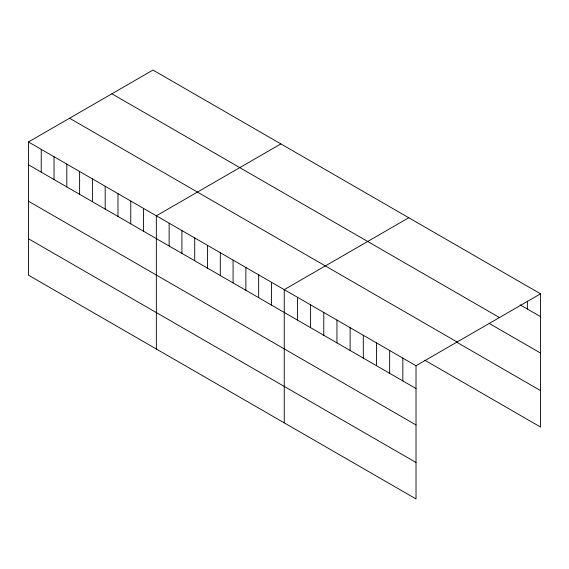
<?xml version="1.0" encoding="UTF-8"?>
<svg xmlns="http://www.w3.org/2000/svg" width="569" height="569" viewBox="0 0 569 569"><rect width="100%" height="100%" fill="white"/><g stroke="black" fill="none" stroke-linecap="round" stroke-linejoin="round"><path stroke-width="0.85" d="M28.45 141.965L416.017 365.725L416.017 498.935L28.45 275.176L28.45 141.965L152.983 70.065L540.55 293.824L540.55 427.035L424.887 360.255M280.88 143.907L156.347 215.807L156.347 349.017M408.777 217.749L284.244 289.649L284.244 422.852M416.017 365.725L540.55 293.824M520.052 304.799L540.55 316.634M111.887 93.793L499.454 317.552M489.304 323.477L540.55 353.065M69.546 118.238L457.113 341.997M456.359 341.997L540.55 390.597M28.45 164.775L416.017 388.527M28.45 201.206L416.017 424.965M28.45 238.738L416.017 462.497M527.371 301.129L527.371 309.024M402.838 358.121L402.838 380.924M389.658 350.511L389.658 373.314M376.486 342.901L376.486 365.711M363.307 335.297L363.307 358.1M350.127 327.687L350.127 350.49M336.955 320.077L336.955 342.887M323.775 312.473L323.775 335.276M310.596 304.863L310.596 327.666M297.423 297.253L297.423 320.062M271.456 282.267L271.456 305.069M258.66 274.877L258.66 297.687M245.872 267.494L245.872 290.304M233.084 260.111L233.084 282.914M220.295 252.728L220.295 275.531M207.507 245.346L207.507 268.148M194.712 237.963L194.712 260.766M181.924 230.573L181.924 253.383M169.135 223.19L169.135 245.993M143.559 208.425L143.559 231.227M130.77 201.042L130.77 223.845M117.975 193.652L117.975 216.462M105.187 186.269L105.187 209.079M92.398 178.886L92.398 201.689M79.61 171.504L79.61 194.306M66.822 164.121L66.822 186.924M54.027 156.738L54.027 179.541M41.238 149.348L41.238 172.158"/></g></svg>
